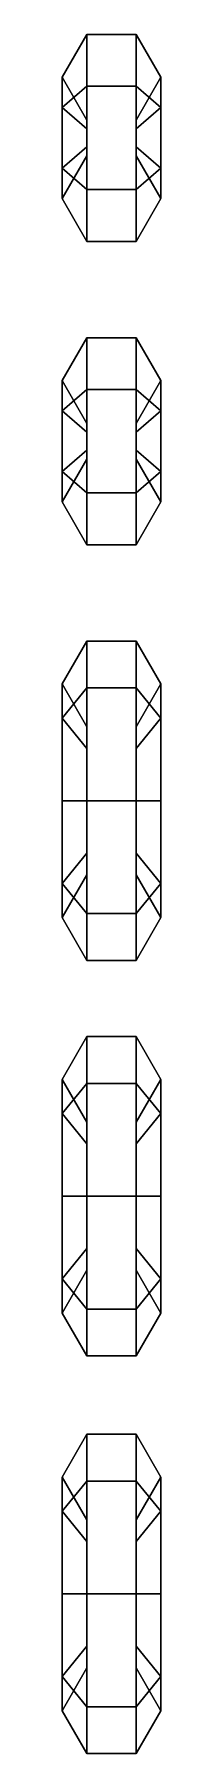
# Model space of a CAD drawing. Extents: x -2.44 to 2.44, y 4.45 to 12.1.
# Drawn here: x -2.44 to -2, y 4.45 to 12.1 of the extents above.
import ezdxf

# ---------------------------------------------------------------- set-up
doc = ezdxf.new("R2010")
doc.units = 0
doc.layers.add('WHEELS', color=2, linetype='CONTINUOUS')

msp = doc.modelspace()

# ---------------------------------------------------------------- linework, layer by layer
at = {"layer": 'WHEELS'}
for points in [[(-2.33, 11.8703, 0.1012), (-2.44, 11.775, 0.2662), (-2.44, 11.91, 0.5), (-2.33, 12.1005, 0.5)], [(-2.33, 12.1005, 0.5), (-2.44, 11.91, 0.5), (-2.44, 11.775, 0.7338), (-2.33, 11.8703, 0.8988)], [(-2.11, 11.8703, 0.1012), (-2.33, 11.8703, 0.1012), (-2.33, 12.1005, 0.5), (-2.11, 12.1005, 0.5)], [(-2.11, 12.1005, 0.5), (-2.33, 12.1005, 0.5), (-2.33, 11.8703, 0.8988), (-2.11, 11.8703, 0.8988)], [(-2, 11.775, 0.2662), (-2.11, 11.8703, 0.1012), (-2.11, 12.1005, 0.5), (-2, 11.91, 0.5)], [(-2, 11.91, 0.5), (-2.11, 12.1005, 0.5), (-2.11, 11.8703, 0.8988), (-2, 11.775, 0.7338)], [(-2.44, 11.775, 0.2662), (-2.33, 11.6797, 0.4312), (-2.33, 11.7195, 0.5), (-2.44, 11.91, 0.5)], [(-2.44, 11.91, 0.5), (-2.33, 11.7195, 0.5), (-2.33, 11.6797, 0.5688), (-2.44, 11.775, 0.7338)], [(-2.33, 11.4097, 0.1012), (-2.44, 11.505, 0.2662), (-2.44, 11.775, 0.2662), (-2.33, 11.8703, 0.1012)], [(-2.33, 11.8703, 0.8988), (-2.44, 11.775, 0.7338), (-2.44, 11.505, 0.7338), (-2.33, 11.4097, 0.8988)], [(-2.11, 11.4097, 0.1012), (-2.33, 11.4097, 0.1012), (-2.33, 11.8703, 0.1012), (-2.11, 11.8703, 0.1012)], [(-2.11, 11.8703, 0.8988), (-2.33, 11.8703, 0.8988), (-2.33, 11.4097, 0.8988), (-2.11, 11.4097, 0.8988)], [(-2.11, 11.6797, 0.4312), (-2, 11.775, 0.2662), (-2, 11.91, 0.5), (-2.11, 11.7195, 0.5)], [(-2.11, 11.7195, 0.5), (-2, 11.91, 0.5), (-2, 11.775, 0.7338), (-2.11, 11.6797, 0.5688)], [(-2, 11.505, 0.2662), (-2.11, 11.4097, 0.1012), (-2.11, 11.8703, 0.1012), (-2, 11.775, 0.2662)], [(-2, 11.775, 0.7338), (-2.11, 11.8703, 0.8988), (-2.11, 11.4097, 0.8988), (-2, 11.505, 0.7338)], [(-2.44, 11.505, 0.2662), (-2.33, 11.6003, 0.4312), (-2.33, 11.6797, 0.4312), (-2.44, 11.775, 0.2662)], [(-2.44, 11.775, 0.7338), (-2.33, 11.6797, 0.5688), (-2.33, 11.6003, 0.5688), (-2.44, 11.505, 0.7338)], [(-2.33, 11.6797, 0.5688), (-2.33, 11.7195, 0.5), (-2.33, 11.5605, 0.5), (-2.33, 11.6003, 0.5688)], [(-2.33, 11.7195, 0.5), (-2.33, 11.6797, 0.4312), (-2.33, 11.6003, 0.4312), (-2.33, 11.5605, 0.5)], [(-2.11, 11.6003, 0.4312), (-2, 11.505, 0.2662), (-2, 11.775, 0.2662), (-2.11, 11.6797, 0.4312)], [(-2.11, 11.6797, 0.5688), (-2, 11.775, 0.7338), (-2, 11.505, 0.7338), (-2.11, 11.6003, 0.5688)], [(-2.11, 11.7195, 0.5), (-2.11, 11.6797, 0.5688), (-2.11, 11.6003, 0.5688), (-2.11, 11.5605, 0.5)], [(-2.11, 11.6797, 0.4312), (-2.11, 11.7195, 0.5), (-2.11, 11.5605, 0.5), (-2.11, 11.6003, 0.4312)], [(-2.44, 11.37, 0.5), (-2.33, 11.5605, 0.5), (-2.33, 11.6003, 0.4312), (-2.44, 11.505, 0.2662)], [(-2.44, 11.505, 0.7338), (-2.33, 11.6003, 0.5688), (-2.33, 11.5605, 0.5), (-2.44, 11.37, 0.5)], [(-2.11, 11.5605, 0.5), (-2, 11.37, 0.5), (-2, 11.505, 0.2662), (-2.11, 11.6003, 0.4312)], [(-2.11, 11.6003, 0.5688), (-2, 11.505, 0.7338), (-2, 11.37, 0.5), (-2.11, 11.5605, 0.5)], [(-2.33, 11.1795, 0.5), (-2.44, 11.37, 0.5), (-2.44, 11.505, 0.2662), (-2.33, 11.4097, 0.1012)], [(-2.33, 11.4097, 0.8988), (-2.44, 11.505, 0.7338), (-2.44, 11.37, 0.5), (-2.33, 11.1795, 0.5)], [(-2, 11.37, 0.5), (-2.11, 11.1795, 0.5), (-2.11, 11.4097, 0.1012), (-2, 11.505, 0.2662)], [(-2, 11.505, 0.7338), (-2.11, 11.4097, 0.8988), (-2.11, 11.1795, 0.5), (-2, 11.37, 0.5)], [(-2.11, 11.1795, 0.5), (-2.33, 11.1795, 0.5), (-2.33, 11.4097, 0.1012), (-2.11, 11.4097, 0.1012)], [(-2.11, 11.4097, 0.8988), (-2.33, 11.4097, 0.8988), (-2.33, 11.1795, 0.5), (-2.11, 11.1795, 0.5)], [(-2.33, 10.5203, 0.1012), (-2.44, 10.425, 0.2662), (-2.44, 10.56, 0.5), (-2.33, 10.7505, 0.5)], [(-2.33, 10.7505, 0.5), (-2.44, 10.56, 0.5), (-2.44, 10.425, 0.7338), (-2.33, 10.5203, 0.8988)], [(-2.11, 10.5203, 0.1012), (-2.33, 10.5203, 0.1012), (-2.33, 10.7505, 0.5), (-2.11, 10.7505, 0.5)], [(-2.11, 10.7505, 0.5), (-2.33, 10.7505, 0.5), (-2.33, 10.5203, 0.8988), (-2.11, 10.5203, 0.8988)], [(-2, 10.425, 0.2662), (-2.11, 10.5203, 0.1012), (-2.11, 10.7505, 0.5), (-2, 10.56, 0.5)], [(-2, 10.56, 0.5), (-2.11, 10.7505, 0.5), (-2.11, 10.5203, 0.8988), (-2, 10.425, 0.7338)], [(-2.44, 10.56, 0.5), (-2.33, 10.3695, 0.5), (-2.33, 10.3297, 0.5688), (-2.44, 10.425, 0.7338)], [(-2.44, 10.425, 0.2662), (-2.33, 10.3297, 0.4312), (-2.33, 10.3695, 0.5), (-2.44, 10.56, 0.5)], [(-2.11, 10.3695, 0.5), (-2, 10.56, 0.5), (-2, 10.425, 0.7338), (-2.11, 10.3297, 0.5688)], [(-2.11, 10.3297, 0.4312), (-2, 10.425, 0.2662), (-2, 10.56, 0.5), (-2.11, 10.3695, 0.5)], [(-2.33, 10.0597, 0.1012), (-2.44, 10.155, 0.2662), (-2.44, 10.425, 0.2662), (-2.33, 10.5203, 0.1012)], [(-2.33, 10.5203, 0.8988), (-2.44, 10.425, 0.7338), (-2.44, 10.155, 0.7338), (-2.33, 10.0597, 0.8988)], [(-2.11, 10.0597, 0.1012), (-2.33, 10.0597, 0.1012), (-2.33, 10.5203, 0.1012), (-2.11, 10.5203, 0.1012)], [(-2.11, 10.5203, 0.8988), (-2.33, 10.5203, 0.8988), (-2.33, 10.0597, 0.8988), (-2.11, 10.0597, 0.8988)], [(-2, 10.155, 0.2662), (-2.11, 10.0597, 0.1012), (-2.11, 10.5203, 0.1012), (-2, 10.425, 0.2662)], [(-2, 10.425, 0.7338), (-2.11, 10.5203, 0.8988), (-2.11, 10.0597, 0.8988), (-2, 10.155, 0.7338)], [(-2.44, 10.425, 0.7338), (-2.33, 10.3297, 0.5688), (-2.33, 10.2503, 0.5688), (-2.44, 10.155, 0.7338)], [(-2.44, 10.155, 0.2662), (-2.33, 10.2503, 0.4312), (-2.33, 10.3297, 0.4312), (-2.44, 10.425, 0.2662)], [(-2.11, 10.3297, 0.5688), (-2, 10.425, 0.7338), (-2, 10.155, 0.7338), (-2.11, 10.2503, 0.5688)], [(-2.11, 10.2503, 0.4312), (-2, 10.155, 0.2662), (-2, 10.425, 0.2662), (-2.11, 10.3297, 0.4312)], [(-2.33, 10.3695, 0.5), (-2.33, 10.3297, 0.4312), (-2.33, 10.2503, 0.4312), (-2.33, 10.2105, 0.5)], [(-2.33, 10.3297, 0.5688), (-2.33, 10.3695, 0.5), (-2.33, 10.2105, 0.5), (-2.33, 10.2503, 0.5688)], [(-2.11, 10.3297, 0.4312), (-2.11, 10.3695, 0.5), (-2.11, 10.2105, 0.5), (-2.11, 10.2503, 0.4312)], [(-2.11, 10.3695, 0.5), (-2.11, 10.3297, 0.5688), (-2.11, 10.2503, 0.5688), (-2.11, 10.2105, 0.5)], [(-2.44, 10.155, 0.7338), (-2.33, 10.2503, 0.5688), (-2.33, 10.2105, 0.5), (-2.44, 10.02, 0.5)], [(-2.44, 10.02, 0.5), (-2.33, 10.2105, 0.5), (-2.33, 10.2503, 0.4312), (-2.44, 10.155, 0.2662)], [(-2.11, 10.2503, 0.5688), (-2, 10.155, 0.7338), (-2, 10.02, 0.5), (-2.11, 10.2105, 0.5)], [(-2.11, 10.2105, 0.5), (-2, 10.02, 0.5), (-2, 10.155, 0.2662), (-2.11, 10.2503, 0.4312)], [(-2.33, 9.8295, 0.5), (-2.44, 10.02, 0.5), (-2.44, 10.155, 0.2662), (-2.33, 10.0597, 0.1012)], [(-2.33, 10.0597, 0.8988), (-2.44, 10.155, 0.7338), (-2.44, 10.02, 0.5), (-2.33, 9.8295, 0.5)], [(-2, 10.02, 0.5), (-2.11, 9.8295, 0.5), (-2.11, 10.0597, 0.1012), (-2, 10.155, 0.2662)], [(-2, 10.155, 0.7338), (-2.11, 10.0597, 0.8988), (-2.11, 9.8295, 0.5), (-2, 10.02, 0.5)], [(-2.11, 9.8295, 0.5), (-2.33, 9.8295, 0.5), (-2.33, 10.0597, 0.1012), (-2.11, 10.0597, 0.1012)], [(-2.11, 10.0597, 0.8988), (-2.33, 10.0597, 0.8988), (-2.33, 9.8295, 0.5), (-2.11, 9.8295, 0.5)], [(-2.33, 9.1924, 0.2176), (-2.44, 9.0577, 0.3523), (-2.44, 9.21, 0.72), (-2.33, 9.4005, 0.72)], [(-2.33, 9.4005, 0.72), (-2.44, 9.21, 0.72), (-2.44, 9.0577, 1.0877), (-2.33, 9.1924, 1.2224)], [(-2.11, 9.1924, 0.2176), (-2.33, 9.1924, 0.2176), (-2.33, 9.4005, 0.72), (-2.11, 9.4005, 0.72)], [(-2.11, 9.4005, 0.72), (-2.33, 9.4005, 0.72), (-2.33, 9.1924, 1.2224), (-2.11, 9.1924, 1.2224)], [(-2, 9.0577, 0.3523), (-2.11, 9.1924, 0.2176), (-2.11, 9.4005, 0.72), (-2, 9.21, 0.72)], [(-2, 9.21, 0.72), (-2.11, 9.4005, 0.72), (-2.11, 9.1924, 1.2224), (-2, 9.0577, 1.0877)], [(-2.44, 9.0577, 0.3523), (-2.33, 8.923, 0.487), (-2.33, 9.0195, 0.72), (-2.44, 9.21, 0.72)], [(-2.44, 9.21, 0.72), (-2.33, 9.0195, 0.72), (-2.33, 8.923, 0.953), (-2.44, 9.0577, 1.0877)], [(-2.33, 8.69, 0.0095), (-2.44, 8.69, 0.2), (-2.44, 9.0577, 0.3523), (-2.33, 9.1924, 0.2176)], [(-2.33, 9.1924, 1.2224), (-2.44, 9.0577, 1.0877), (-2.44, 8.69, 1.24), (-2.33, 8.69, 1.4305)], [(-2.11, 8.69, 0.0095), (-2.33, 8.69, 0.0095), (-2.33, 9.1924, 0.2176), (-2.11, 9.1924, 0.2176)], [(-2.11, 9.1924, 1.2224), (-2.33, 9.1924, 1.2224), (-2.33, 8.69, 1.4305), (-2.11, 8.69, 1.4305)], [(-2.11, 8.923, 0.487), (-2, 9.0577, 0.3523), (-2, 9.21, 0.72), (-2.11, 9.0195, 0.72)], [(-2.11, 9.0195, 0.72), (-2, 9.21, 0.72), (-2, 9.0577, 1.0877), (-2.11, 8.923, 0.953)], [(-2, 8.69, 0.2), (-2.11, 8.69, 0.0095), (-2.11, 9.1924, 0.2176), (-2, 9.0577, 0.3523)], [(-2, 9.0577, 1.0877), (-2.11, 9.1924, 1.2224), (-2.11, 8.69, 1.4305), (-2, 8.69, 1.24)], [(-2.44, 8.69, 0.2), (-2.33, 8.69, 0.3905), (-2.33, 8.923, 0.487), (-2.44, 9.0577, 0.3523)], [(-2.44, 9.0577, 1.0877), (-2.33, 8.923, 0.953), (-2.33, 8.69, 1.0495), (-2.44, 8.69, 1.24)], [(-2.11, 8.69, 0.3905), (-2, 8.69, 0.2), (-2, 9.0577, 0.3523), (-2.11, 8.923, 0.487)], [(-2.11, 8.923, 0.953), (-2, 9.0577, 1.0877), (-2, 8.69, 1.24), (-2.11, 8.69, 1.0495)], [(-2.33, 9.0195, 0.72), (-2.33, 8.923, 0.487), (-2.33, 8.69, 1.0495), (-2.33, 8.923, 0.953)], [(-2.11, 8.69, 0.3905), (-2.11, 8.923, 0.487), (-2.11, 9.0195, 0.72), (-2.11, 8.923, 0.953)], [(-2.33, 8.69, 1.0495), (-2.33, 8.923, 0.487), (-2.33, 8.69, 0.3905), (-2.33, 8.457, 0.953)], [(-2.11, 8.69, 0.3905), (-2.11, 8.923, 0.953), (-2.11, 8.69, 1.0495), (-2.11, 8.457, 0.487)], [(-2.33, 8.1876, 0.2176), (-2.44, 8.3223, 0.3523), (-2.44, 8.69, 0.2), (-2.33, 8.69, 0.0095)], [(-2.44, 8.3223, 0.3523), (-2.33, 8.457, 0.487), (-2.33, 8.69, 0.3905), (-2.44, 8.69, 0.2)], [(-2.44, 8.69, 1.24), (-2.33, 8.69, 1.0495), (-2.33, 8.457, 0.953), (-2.44, 8.3223, 1.0877)], [(-2.33, 8.69, 1.4305), (-2.44, 8.69, 1.24), (-2.44, 8.3223, 1.0877), (-2.33, 8.1876, 1.2224)], [(-2.11, 8.1876, 0.2176), (-2.33, 8.1876, 0.2176), (-2.33, 8.69, 0.0095), (-2.11, 8.69, 0.0095)], [(-2.11, 8.69, 1.4305), (-2.33, 8.69, 1.4305), (-2.33, 8.1876, 1.2224), (-2.11, 8.1876, 1.2224)], [(-2.33, 8.457, 0.487), (-2.33, 8.3605, 0.72), (-2.33, 8.457, 0.953), (-2.33, 8.69, 0.3905)], [(-2, 8.3223, 0.3523), (-2.11, 8.1876, 0.2176), (-2.11, 8.69, 0.0095), (-2, 8.69, 0.2)], [(-2.11, 8.457, 0.487), (-2, 8.3223, 0.3523), (-2, 8.69, 0.2), (-2.11, 8.69, 0.3905)], [(-2.11, 8.69, 1.0495), (-2, 8.69, 1.24), (-2, 8.3223, 1.0877), (-2.11, 8.457, 0.953)], [(-2, 8.69, 1.24), (-2.11, 8.69, 1.4305), (-2.11, 8.1876, 1.2224), (-2, 8.3223, 1.0877)], [(-2.11, 8.69, 1.0495), (-2.11, 8.457, 0.953), (-2.11, 8.3605, 0.72), (-2.11, 8.457, 0.487)], [(-2.44, 8.17, 0.72), (-2.33, 8.3605, 0.72), (-2.33, 8.457, 0.487), (-2.44, 8.3223, 0.3523)], [(-2.44, 8.3223, 1.0877), (-2.33, 8.457, 0.953), (-2.33, 8.3605, 0.72), (-2.44, 8.17, 0.72)], [(-2.11, 8.3605, 0.72), (-2, 8.17, 0.72), (-2, 8.3223, 0.3523), (-2.11, 8.457, 0.487)], [(-2.11, 8.457, 0.953), (-2, 8.3223, 1.0877), (-2, 8.17, 0.72), (-2.11, 8.3605, 0.72)], [(-2.33, 7.9795, 0.72), (-2.44, 8.17, 0.72), (-2.44, 8.3223, 0.3523), (-2.33, 8.1876, 0.2176)], [(-2.33, 8.1876, 1.2224), (-2.44, 8.3223, 1.0877), (-2.44, 8.17, 0.72), (-2.33, 7.9795, 0.72)], [(-2, 8.17, 0.72), (-2.11, 7.9795, 0.72), (-2.11, 8.1876, 0.2176), (-2, 8.3223, 0.3523)], [(-2, 8.3223, 1.0877), (-2.11, 8.1876, 1.2224), (-2.11, 7.9795, 0.72), (-2, 8.17, 0.72)], [(-2.11, 7.9795, 0.72), (-2.33, 7.9795, 0.72), (-2.33, 8.1876, 0.2176), (-2.11, 8.1876, 0.2176)], [(-2.11, 8.1876, 1.2224), (-2.33, 8.1876, 1.2224), (-2.33, 7.9795, 0.72), (-2.11, 7.9795, 0.72)], [(-2.33, 7.6405, 0.69), (-2.44, 7.45, 0.69), (-2.44, 7.2977, 1.0577), (-2.33, 7.4324, 1.1924)], [(-2.33, 7.4324, 0.1876), (-2.44, 7.2977, 0.3223), (-2.44, 7.45, 0.69), (-2.33, 7.6405, 0.69)], [(-2.11, 7.6405, 0.69), (-2.33, 7.6405, 0.69), (-2.33, 7.4324, 1.1924), (-2.11, 7.4324, 1.1924)], [(-2.11, 7.4324, 0.1876), (-2.33, 7.4324, 0.1876), (-2.33, 7.6405, 0.69), (-2.11, 7.6405, 0.69)], [(-2, 7.45, 0.69), (-2.11, 7.6405, 0.69), (-2.11, 7.4324, 1.1924), (-2, 7.2977, 1.0577)], [(-2, 7.2977, 0.3223), (-2.11, 7.4324, 0.1876), (-2.11, 7.6405, 0.69), (-2, 7.45, 0.69)], [(-2.44, 7.45, 0.69), (-2.33, 7.2595, 0.69), (-2.33, 7.163, 0.923), (-2.44, 7.2977, 1.0577)], [(-2.44, 7.2977, 0.3223), (-2.33, 7.163, 0.457), (-2.33, 7.2595, 0.69), (-2.44, 7.45, 0.69)], [(-2.33, 6.93, -0.0205), (-2.44, 6.93, 0.17), (-2.44, 7.2977, 0.3223), (-2.33, 7.4324, 0.1876)], [(-2.33, 7.4324, 1.1924), (-2.44, 7.2977, 1.0577), (-2.44, 6.93, 1.21), (-2.33, 6.93, 1.4005)], [(-2.11, 6.93, -0.0205), (-2.33, 6.93, -0.0205), (-2.33, 7.4324, 0.1876), (-2.11, 7.4324, 0.1876)], [(-2.11, 7.4324, 1.1924), (-2.33, 7.4324, 1.1924), (-2.33, 6.93, 1.4005), (-2.11, 6.93, 1.4005)], [(-2.11, 7.2595, 0.69), (-2, 7.45, 0.69), (-2, 7.2977, 1.0577), (-2.11, 7.163, 0.923)], [(-2.11, 7.163, 0.457), (-2, 7.2977, 0.3223), (-2, 7.45, 0.69), (-2.11, 7.2595, 0.69)], [(-2, 6.93, 0.17), (-2.11, 6.93, -0.0205), (-2.11, 7.4324, 0.1876), (-2, 7.2977, 0.3223)], [(-2, 7.2977, 1.0577), (-2.11, 7.4324, 1.1924), (-2.11, 6.93, 1.4005), (-2, 6.93, 1.21)], [(-2.44, 7.2977, 1.0577), (-2.33, 7.163, 0.923), (-2.33, 6.93, 1.0195), (-2.44, 6.93, 1.21)], [(-2.44, 6.93, 0.17), (-2.33, 6.93, 0.3605), (-2.33, 7.163, 0.457), (-2.44, 7.2977, 0.3223)], [(-2.11, 7.163, 0.923), (-2, 7.2977, 1.0577), (-2, 6.93, 1.21), (-2.11, 6.93, 1.0195)], [(-2.11, 6.93, 0.3605), (-2, 6.93, 0.17), (-2, 7.2977, 0.3223), (-2.11, 7.163, 0.457)], [(-2.33, 7.2595, 0.69), (-2.33, 7.163, 0.457), (-2.33, 6.93, 1.0195), (-2.33, 7.163, 0.923)], [(-2.11, 6.93, 0.3605), (-2.11, 7.163, 0.457), (-2.11, 7.2595, 0.69), (-2.11, 7.163, 0.923)], [(-2.33, 6.93, 1.0195), (-2.33, 7.163, 0.457), (-2.33, 6.93, 0.3605), (-2.33, 6.697, 0.923)], [(-2.11, 6.93, 0.3605), (-2.11, 7.163, 0.923), (-2.11, 6.93, 1.0195), (-2.11, 6.697, 0.457)], [(-2.33, 6.4276, 0.1876), (-2.44, 6.5623, 0.3223), (-2.44, 6.93, 0.17), (-2.33, 6.93, -0.0205)], [(-2.33, 6.93, 1.4005), (-2.44, 6.93, 1.21), (-2.44, 6.5623, 1.0577), (-2.33, 6.4276, 1.1924)], [(-2.44, 6.93, 1.21), (-2.33, 6.93, 1.0195), (-2.33, 6.697, 0.923), (-2.44, 6.5623, 1.0577)], [(-2.44, 6.5623, 0.3223), (-2.33, 6.697, 0.457), (-2.33, 6.93, 0.3605), (-2.44, 6.93, 0.17)], [(-2.11, 6.4276, 0.1876), (-2.33, 6.4276, 0.1876), (-2.33, 6.93, -0.0205), (-2.11, 6.93, -0.0205)], [(-2.33, 6.697, 0.457), (-2.33, 6.6005, 0.69), (-2.33, 6.697, 0.923), (-2.33, 6.93, 0.3605)], [(-2.11, 6.93, 1.4005), (-2.33, 6.93, 1.4005), (-2.33, 6.4276, 1.1924), (-2.11, 6.4276, 1.1924)], [(-2, 6.5623, 0.3223), (-2.11, 6.4276, 0.1876), (-2.11, 6.93, -0.0205), (-2, 6.93, 0.17)], [(-2.11, 6.93, 1.0195), (-2.11, 6.697, 0.923), (-2.11, 6.6005, 0.69), (-2.11, 6.697, 0.457)], [(-2, 6.93, 1.21), (-2.11, 6.93, 1.4005), (-2.11, 6.4276, 1.1924), (-2, 6.5623, 1.0577)], [(-2.11, 6.93, 1.0195), (-2, 6.93, 1.21), (-2, 6.5623, 1.0577), (-2.11, 6.697, 0.923)], [(-2.11, 6.697, 0.457), (-2, 6.5623, 0.3223), (-2, 6.93, 0.17), (-2.11, 6.93, 0.3605)], [(-2.44, 6.5623, 1.0577), (-2.33, 6.697, 0.923), (-2.33, 6.6005, 0.69), (-2.44, 6.41, 0.69)], [(-2.44, 6.41, 0.69), (-2.33, 6.6005, 0.69), (-2.33, 6.697, 0.457), (-2.44, 6.5623, 0.3223)], [(-2.11, 6.697, 0.923), (-2, 6.5623, 1.0577), (-2, 6.41, 0.69), (-2.11, 6.6005, 0.69)], [(-2.11, 6.6005, 0.69), (-2, 6.41, 0.69), (-2, 6.5623, 0.3223), (-2.11, 6.697, 0.457)], [(-2.33, 6.4276, 1.1924), (-2.44, 6.5623, 1.0577), (-2.44, 6.41, 0.69), (-2.33, 6.2195, 0.69)], [(-2.33, 6.2195, 0.69), (-2.44, 6.41, 0.69), (-2.44, 6.5623, 0.3223), (-2.33, 6.4276, 0.1876)], [(-2, 6.5623, 1.0577), (-2.11, 6.4276, 1.1924), (-2.11, 6.2195, 0.69), (-2, 6.41, 0.69)], [(-2, 6.41, 0.69), (-2.11, 6.2195, 0.69), (-2.11, 6.4276, 0.1876), (-2, 6.5623, 0.3223)], [(-2.11, 6.4276, 1.1924), (-2.33, 6.4276, 1.1924), (-2.33, 6.2195, 0.69), (-2.11, 6.2195, 0.69)], [(-2.11, 6.2195, 0.69), (-2.33, 6.2195, 0.69), (-2.33, 6.4276, 0.1876), (-2.11, 6.4276, 0.1876)], [(-2.33, 5.6624, 0.1776), (-2.44, 5.5277, 0.3123), (-2.44, 5.68, 0.68), (-2.33, 5.8705, 0.68)], [(-2.33, 5.8705, 0.68), (-2.44, 5.68, 0.68), (-2.44, 5.5277, 1.0477), (-2.33, 5.6624, 1.1824)], [(-2.11, 5.6624, 0.1776), (-2.33, 5.6624, 0.1776), (-2.33, 5.8705, 0.68), (-2.11, 5.8705, 0.68)], [(-2.11, 5.8705, 0.68), (-2.33, 5.8705, 0.68), (-2.33, 5.6624, 1.1824), (-2.11, 5.6624, 1.1824)], [(-2, 5.5277, 0.3123), (-2.11, 5.6624, 0.1776), (-2.11, 5.8705, 0.68), (-2, 5.68, 0.68)], [(-2, 5.68, 0.68), (-2.11, 5.8705, 0.68), (-2.11, 5.6624, 1.1824), (-2, 5.5277, 1.0477)], [(-2.44, 5.5277, 0.3123), (-2.33, 5.393, 0.447), (-2.33, 5.4895, 0.68), (-2.44, 5.68, 0.68)], [(-2.44, 5.68, 0.68), (-2.33, 5.4895, 0.68), (-2.33, 5.393, 0.913), (-2.44, 5.5277, 1.0477)], [(-2.33, 5.16, -0.0305), (-2.44, 5.16, 0.16), (-2.44, 5.5277, 0.3123), (-2.33, 5.6624, 0.1776)], [(-2.33, 5.6624, 1.1824), (-2.44, 5.5277, 1.0477), (-2.44, 5.16, 1.2), (-2.33, 5.16, 1.3905)], [(-2.11, 5.16, -0.0305), (-2.33, 5.16, -0.0305), (-2.33, 5.6624, 0.1776), (-2.11, 5.6624, 0.1776)], [(-2.11, 5.6624, 1.1824), (-2.33, 5.6624, 1.1824), (-2.33, 5.16, 1.3905), (-2.11, 5.16, 1.3905)], [(-2.11, 5.393, 0.447), (-2, 5.5277, 0.3123), (-2, 5.68, 0.68), (-2.11, 5.4895, 0.68)], [(-2.11, 5.4895, 0.68), (-2, 5.68, 0.68), (-2, 5.5277, 1.0477), (-2.11, 5.393, 0.913)], [(-2, 5.16, 0.16), (-2.11, 5.16, -0.0305), (-2.11, 5.6624, 0.1776), (-2, 5.5277, 0.3123)], [(-2, 5.5277, 1.0477), (-2.11, 5.6624, 1.1824), (-2.11, 5.16, 1.3905), (-2, 5.16, 1.2)], [(-2.44, 5.16, 0.16), (-2.33, 5.16, 0.3505), (-2.33, 5.393, 0.447), (-2.44, 5.5277, 0.3123)], [(-2.44, 5.5277, 1.0477), (-2.33, 5.393, 0.913), (-2.33, 5.16, 1.0095), (-2.44, 5.16, 1.2)], [(-2.11, 5.16, 0.3505), (-2, 5.16, 0.16), (-2, 5.5277, 0.3123), (-2.11, 5.393, 0.447)], [(-2.11, 5.393, 0.913), (-2, 5.5277, 1.0477), (-2, 5.16, 1.2), (-2.11, 5.16, 1.0095)], [(-2.33, 5.4895, 0.68), (-2.33, 5.393, 0.447), (-2.33, 5.16, 1.0095), (-2.33, 5.393, 0.913)], [(-2.11, 5.16, 0.3505), (-2.11, 5.393, 0.447), (-2.11, 5.4895, 0.68), (-2.11, 5.393, 0.913)], [(-2.33, 5.16, 1.0095), (-2.33, 5.393, 0.447), (-2.33, 5.16, 0.3505), (-2.33, 4.927, 0.913)], [(-2.11, 5.16, 0.3505), (-2.11, 5.393, 0.913), (-2.11, 5.16, 1.0095), (-2.11, 4.927, 0.447)], [(-2.33, 4.6576, 0.1776), (-2.44, 4.7923, 0.3123), (-2.44, 5.16, 0.16), (-2.33, 5.16, -0.0305)], [(-2.44, 4.7923, 0.3123), (-2.33, 4.927, 0.447), (-2.33, 5.16, 0.3505), (-2.44, 5.16, 0.16)], [(-2.44, 5.16, 1.2), (-2.33, 5.16, 1.0095), (-2.33, 4.927, 0.913), (-2.44, 4.7923, 1.0477)], [(-2.33, 5.16, 1.3905), (-2.44, 5.16, 1.2), (-2.44, 4.7923, 1.0477), (-2.33, 4.6576, 1.1824)], [(-2.11, 4.6576, 0.1776), (-2.33, 4.6576, 0.1776), (-2.33, 5.16, -0.0305), (-2.11, 5.16, -0.0305)], [(-2.11, 5.16, 1.3905), (-2.33, 5.16, 1.3905), (-2.33, 4.6576, 1.1824), (-2.11, 4.6576, 1.1824)], [(-2.33, 4.927, 0.447), (-2.33, 4.8305, 0.68), (-2.33, 4.927, 0.913), (-2.33, 5.16, 0.3505)], [(-2, 4.7923, 0.3123), (-2.11, 4.6576, 0.1776), (-2.11, 5.16, -0.0305), (-2, 5.16, 0.16)], [(-2.11, 4.927, 0.447), (-2, 4.7923, 0.3123), (-2, 5.16, 0.16), (-2.11, 5.16, 0.3505)], [(-2.11, 5.16, 1.0095), (-2, 5.16, 1.2), (-2, 4.7923, 1.0477), (-2.11, 4.927, 0.913)], [(-2, 5.16, 1.2), (-2.11, 5.16, 1.3905), (-2.11, 4.6576, 1.1824), (-2, 4.7923, 1.0477)], [(-2.11, 5.16, 1.0095), (-2.11, 4.927, 0.913), (-2.11, 4.8305, 0.68), (-2.11, 4.927, 0.447)], [(-2.44, 4.64, 0.68), (-2.33, 4.8305, 0.68), (-2.33, 4.927, 0.447), (-2.44, 4.7923, 0.3123)], [(-2.44, 4.7923, 1.0477), (-2.33, 4.927, 0.913), (-2.33, 4.8305, 0.68), (-2.44, 4.64, 0.68)], [(-2.11, 4.8305, 0.68), (-2, 4.64, 0.68), (-2, 4.7923, 0.3123), (-2.11, 4.927, 0.447)], [(-2.11, 4.927, 0.913), (-2, 4.7923, 1.0477), (-2, 4.64, 0.68), (-2.11, 4.8305, 0.68)], [(-2.33, 4.4495, 0.68), (-2.44, 4.64, 0.68), (-2.44, 4.7923, 0.3123), (-2.33, 4.6576, 0.1776)], [(-2.33, 4.6576, 1.1824), (-2.44, 4.7923, 1.0477), (-2.44, 4.64, 0.68), (-2.33, 4.4495, 0.68)], [(-2, 4.64, 0.68), (-2.11, 4.4495, 0.68), (-2.11, 4.6576, 0.1776), (-2, 4.7923, 0.3123)], [(-2, 4.7923, 1.0477), (-2.11, 4.6576, 1.1824), (-2.11, 4.4495, 0.68), (-2, 4.64, 0.68)], [(-2.11, 4.4495, 0.68), (-2.33, 4.4495, 0.68), (-2.33, 4.6576, 0.1776), (-2.11, 4.6576, 0.1776)], [(-2.11, 4.6576, 1.1824), (-2.33, 4.6576, 1.1824), (-2.33, 4.4495, 0.68), (-2.11, 4.4495, 0.68)]]:
    msp.add_3dface(points, dxfattribs=at)

doc.saveas('drawing.dxf')
